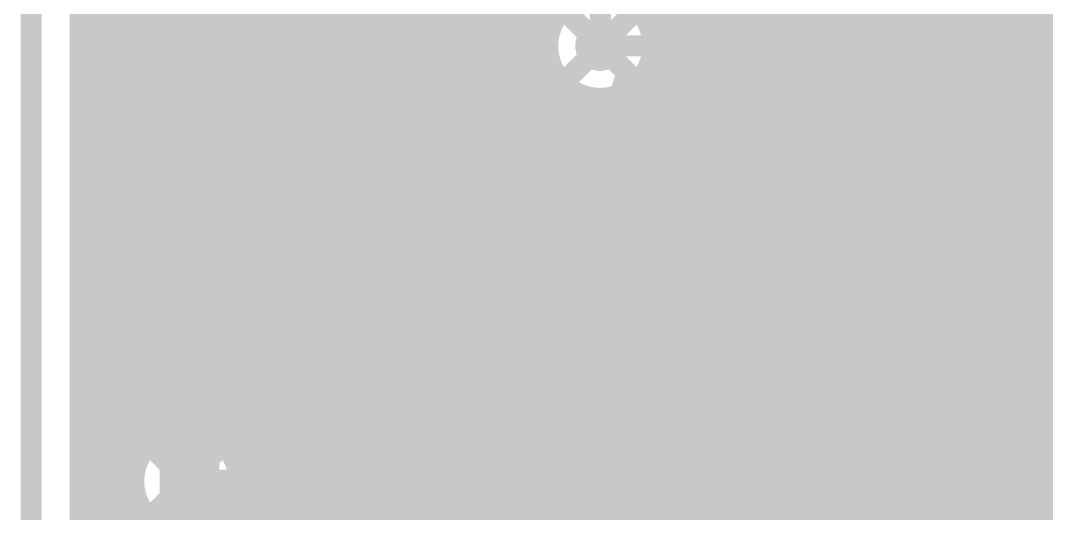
# Model space of a CAD drawing. Extents: x -3 to 92, y -53 to 125.
# Drawn here: x -3.13 to 9.15, y 45.72 to 51.61 of the extents above; entities that cross this region are included whole.
import ezdxf

# ---------------------------------------------------------------- set-up
doc = ezdxf.new("R2010")
doc.units = 0
doc.header["$MEASUREMENT"] = 0
doc.layers.get('0').update_dxf_attribs({"linetype": 'CONTINUOUS'})
for name, color, linetype in [('23-325-0_AST', 7, 'CONTINUOUS'), ('23-325-0_BOT', 7, 'CONTINUOUS'), ('23-325-0_DRD', 2, 'CONTINUOUS'), ('23-325-0_IN1', 4, 'CONTINUOUS'), ('23-325-0_IN2', 3, 'CONTINUOUS'), ('23-325-0_SMT', 10, 'CONTINUOUS'), ('23-325-0_SPT', 14, 'CONTINUOUS'), ('23-325-0_SST', 9, 'CONTINUOUS'), ('23-325-0_TOP', 12, 'CONTINUOUS'), ('THRUHOLE_TAP', 8, 'CONTINUOUS')]:
    doc.layers.add(name, color=color, linetype=linetype)

# ---------------------------------------------------------------- blocks, each defined once
blk = doc.blocks.new('ROUND_68')
at = {"const_width": 0.29972}
blk.add_lwpolyline([(-0.14986, 0, 1), (0.14986, 0, 1)], format="xyb", close=True, dxfattribs=at)
blk = doc.blocks.new('ROUND_78')
at = {"const_width": 0.29972}
blk.add_lwpolyline([(-0.14986, 0, 1), (0.14986, 0, 1)], format="xyb", close=True, dxfattribs=at)
blk = doc.blocks.new('RECTANGLE_7')
blk.add_solid([(0.4064, 0.4826), (0.4064, -0.4826), (-0.4064, 0.4826), (-0.4064, -0.4826)])
blk = doc.blocks.new('ROUND_84')
at = {"const_width": 0.10033}
blk.add_lwpolyline([(-0.050164, 0, 1), (0.050164, 0, 1)], format="xyb", close=True, dxfattribs=at)

msp = doc.modelspace()

# ---------------------------------------------------------------- linework, layer by layer
at = {"layer": '23-325-0_AST'}
for points, const_width in [([(87.00008, -5.00126), (87.00008, 124.99848), (-2.99974, 124.99848), (-2.99974, -5.00126), (87.00008, -5.00126)], 0.254), ([(2.0955, 52.2605), (-0.8255, 52.2605), (-0.8255, 50.6222), (2.0955, 50.6222), (2.0955, 52.2605)], 0.1524), ([(6.7945, 50.6095), (9.7155, 50.6095), (9.7155, 52.2478), (6.7945, 52.2478), (6.7945, 50.6095)], 0.1524), ([(0.14732, 51.13274), (0.08636, 50.96256), (-0.2667, 50.96256), (-0.32766, 51.13274), (-0.32766, 51.81092), (-0.2667, 51.97856), (0.08636, 51.97856), (0.14732, 51.81092)], 0.1524), ([(0.98552, 50.96256), (0.51054, 50.96256), (0.98552, 51.64074), (0.98552, 51.81092), (0.92456, 51.97856), (0.56896, 51.97856), (0.51054, 51.81092)], 0.1524), ([(1.76276, 51.47056), (1.40716, 51.47056), (1.34874, 51.64074), (1.34874, 51.81092), (1.40716, 51.97856), (1.76276, 51.97856), (1.82372, 51.81092), (1.82372, 51.64074), (1.58496, 50.96256)], 0.1524), ([(7.1755, 51.35626), (7.5311, 51.35626), (7.65048, 51.5239), (7.65048, 51.69408), (7.5311, 51.86426), (7.1755, 51.86426), (7.1755, 50.84826)], 0.1524), ([(8.13308, 50.84826), (8.48868, 51.86426), (8.0137, 51.86426)], 0.1524), ([(9.0297, 50.84826), (8.91286, 51.0159), (8.8519, 51.18608), (8.8519, 51.5239), (8.91286, 51.69408), (9.0297, 51.86426), (9.14908, 51.86426), (9.26846, 51.69408), (9.32688, 51.5239), (9.32688, 51.18608), (9.26846, 51.0159), (9.14908, 50.84826), (9.0297, 50.84826)], 0.1524), ([(7.47268, 51.35626), (7.65048, 50.84826)], 0.1524), ([(-0.8255, 48.0695), (2.0955, 48.0695), (2.0955, 49.7078), (-0.8255, 49.7078), (-0.8255, 48.0695)], 0.1524), ([(2.9845, 48.0695), (5.9055, 48.0695), (5.9055, 49.7078), (2.9845, 49.7078), (2.9845, 48.0695)], 0.1524), ([(6.7945, 48.0695), (9.7155, 48.0695), (9.7155, 49.7078), (6.7945, 49.7078), (6.7945, 48.0695)], 0.1524), ([(9.21766, 48.43526), (9.21766, 49.45126), (9.09828, 49.28108)], 0.1524), ([(1.59766, 48.30826), (1.59766, 49.32426), (1.47828, 49.15408)], 0.1524), ([(3.3655, 48.94326), (3.7211, 48.94326), (3.84048, 49.1109), (3.84048, 49.28108), (3.7211, 49.45126), (3.3655, 49.45126), (3.3655, 48.43526)], 0.1524), ([(4.26466, 48.94326), (4.62026, 48.94326), (4.67868, 48.77308), (4.67868, 48.6029), (4.62026, 48.43526), (4.26466, 48.43526), (4.2037, 48.6029), (4.2037, 48.77308), (4.44246, 49.45126)], 0.1524), ([(5.51688, 48.43526), (5.0419, 48.43526), (5.51688, 49.1109), (5.51688, 49.28108), (5.45846, 49.45126), (5.10286, 49.45126), (5.0419, 49.28108)], 0.1524), ([(7.3025, 48.94326), (7.6581, 48.94326), (7.77748, 49.1109), (7.77748, 49.28108), (7.6581, 49.45126), (7.3025, 49.45126), (7.3025, 48.43526)], 0.1524), ([(8.26008, 48.43526), (8.61568, 49.45126), (8.1407, 49.45126)], 0.1524), ([(-0.31496, 48.81626), (0.0381, 48.81626), (0.15748, 48.9839), (0.15748, 49.15408), (0.0381, 49.32426), (-0.31496, 49.32426), (-0.31496, 48.30826)], 0.1524), ([(0.58166, 48.81626), (0.93726, 48.81626), (0.99568, 48.64608), (0.99568, 48.4759), (0.93726, 48.30826), (0.58166, 48.30826), (0.5207, 48.4759), (0.5207, 48.64608), (0.75946, 49.32426)], 0.1524), ([(3.66268, 48.94326), (3.84048, 48.43526)], 0.1524), ([(7.59968, 48.94326), (7.77748, 48.43526)], 0.1524), ([(-0.02032, 48.81626), (0.15748, 48.30826)], 0.1524), ([(9.3345, 48.43526), (9.09828, 48.43526)], 0.1524), ([(1.7145, 48.30826), (1.47828, 48.30826)], 0.1524), ([(-0.8255, 46.1645), (2.0955, 46.1645), (2.0955, 47.8028), (-0.8255, 47.8028), (-0.8255, 46.1645)], 0.1524), ([(2.9845, 46.1645), (5.9055, 46.1645), (5.9055, 47.8028), (2.9845, 47.8028), (2.9845, 46.1645)], 0.1524), ([(9.7155, 47.8155), (6.7945, 47.8155), (6.7945, 46.1772), (9.7155, 46.1772), (9.7155, 47.8155)], 0.1524), ([(-0.44196, 47.03826), (-0.08636, 47.03826), (0.03048, 47.2059), (0.03048, 47.37608), (-0.08636, 47.54626), (-0.44196, 47.54626), (-0.44196, 46.53026)], 0.1524), ([(0.3937, 46.6979), (0.45466, 46.53026), (0.81026, 46.53026), (0.86868, 46.6979), (0.86868, 47.03826), (0.7493, 47.2059), (0.3937, 47.2059), (0.3937, 47.54626), (0.86868, 47.54626)], 0.1524), ([(1.35128, 46.53026), (1.70688, 47.54626), (1.2319, 47.54626)], 0.1524), ([(3.4925, 47.03826), (3.8481, 47.03826), (3.96748, 47.2059), (3.96748, 47.37608), (3.8481, 47.54626), (3.4925, 47.54626), (3.4925, 46.53026)], 0.1524), ([(4.39166, 47.03826), (4.74726, 47.03826), (4.80568, 46.86808), (4.80568, 46.6979), (4.74726, 46.53026), (4.39166, 46.53026), (4.3307, 46.6979), (4.3307, 46.86808), (4.56946, 47.54626)], 0.1524), ([(5.3467, 46.53026), (5.22986, 46.6979), (5.1689, 46.86808), (5.1689, 47.2059), (5.22986, 47.37608), (5.3467, 47.54626), (5.46608, 47.54626), (5.58546, 47.37608), (5.64388, 47.2059), (5.64388, 46.86808), (5.58546, 46.6979), (5.46608, 46.53026), (5.3467, 46.53026)], 0.1524), ([(7.64032, 46.68774), (7.57936, 46.51756), (7.22376, 46.51756), (7.16534, 46.68774), (7.16534, 47.36592), (7.22376, 47.53356), (7.57936, 47.53356), (7.64032, 47.36592)], 0.1524), ([(8.00354, 46.68774), (8.12292, 46.51756), (8.35914, 46.51756), (8.47852, 46.68774), (8.47852, 46.85792), (8.23976, 47.19574), (8.47852, 47.53356), (8.00354, 47.53356)], 0.1524), ([(9.31672, 46.51756), (8.84174, 46.51756), (9.31672, 47.19574), (9.31672, 47.36592), (9.25576, 47.53356), (8.90016, 47.53356), (8.84174, 47.36592)], 0.1524), ([(-0.14732, 47.03826), (0.03048, 46.53026)], 0.1524), ([(3.78968, 47.03826), (3.96748, 46.53026)], 0.1524), ([(2.0955, 45.9105), (-0.8255, 45.9105), (-0.8255, 44.2722), (2.0955, 44.2722), (2.0955, 45.9105)], 0.1524), ([(7.9502, 45.58538), (7.44982, 45.085), (7.44982, 40.5892), (11.8491, 40.5892), (11.8491, 45.68444), (8.04926, 45.68444), (7.9502, 45.58538)], 0.1524)]:
    msp.add_lwpolyline(points, dxfattribs=dict(at, const_width=const_width))
at = {"layer": '23-325-0_BOT'}
for points, const_width in [([(5.969, 83.566), (5.969, 35.306), (2.413, 31.75), (2.413, 29.845)], 0.254), ([(8.89, 27.94), (8.89, 69.088), (7.366, 70.612), (7.366, 82.677)], 0.254), ([(-0.381, 71.247), (-0.381, 69.342), (1.651, 67.31), (1.651, 46.736), (2.794, 45.593), (2.794, 40.386), (5.08, 38.1)], 0.254), ([(1.27, 70.485), (3.81, 67.945), (3.81, 51.308)], 0.254), ([(-1.143, 68.58), (-1.143, 52.832), (-1.905, 52.07), (-1.905, 35.814), (-2.159, 35.56)], 0.254), ([(3.3274, 67.7799), (3.3274, 51.71186)], 0.254), ([(4.4704, 61.6839), (4.4704, 46.101)], 0.254), ([(2.1082, 54.5719), (2.1082, 46.92396)], 0.254), ([(2.1844, 54.4576), (2.1844, 46.84776)], 0.254), ([(3.0988, 54.40426), (3.0988, 46.101)], 0.254), ([(2.413, 54.28742), (2.413, 46.61916)], 0.254), ([(2.8702, 54.2671), (2.8702, 46.16196)], 0.254), ([(2.6416, 54.23408), (2.6416, 46.39056)], 0.254), ([(-0.127, 52.832), (-1.143, 51.816), (-1.143, 46.101)], 0.635), ([(4.699, 52.09286), (4.699, 46.101)], 0.254), ([(4.9276, 51.94046), (4.9276, 46.101)], 0.254), ([(5.3848, 51.94046), (5.3848, 46.101)], 0.254), ([(5.5118, 52.0065), (5.5118, 46.101)], 0.254), ([(5.1562, 51.89728), (5.1562, 46.101)], 0.254), ([(3.2893, 51.6636), (2.1082, 51.6636)], 0.254), ([(5.5118, 51.6636), (4.3307, 51.6636)], 0.254), ([(3.19278, 51.435), (2.1082, 51.435)], 0.254), ([(5.5118, 51.435), (4.42722, 51.435)], 0.254), ([(3.1877, 51.2064), (2.1082, 51.2064)], 0.254), ([(5.5118, 51.2064), (4.4323, 51.2064)], 0.254), ([(3.27406, 50.9778), (2.1082, 50.9778)], 0.254), ([(5.5118, 50.9778), (4.34594, 50.9778)], 0.254), ([(3.3274, 50.9016), (3.3274, 50.39106)], 0.254), ([(4.2418, 50.84826), (4.2418, 50.28184)], 0.254), ([(3.5179, 50.7492), (2.1082, 50.7492)], 0.254), ([(3.556, 50.73142), (3.556, 50.51552)], 0.254), ([(4.0132, 50.7111), (4.0132, 50.47488)], 0.254), ([(5.5118, 50.7492), (4.09956, 50.7492)], 0.254), ([(3.7846, 50.67808), (3.7846, 50.53838)], 0.254), ([(3.57378, 50.5206), (2.1082, 50.5206)], 0.254), ([(5.5118, 50.5206), (3.89128, 50.5206)], 0.254), ([(3.23088, 50.292), (2.1082, 50.292)], 0.254), ([(5.5118, 50.292), (4.23418, 50.292)], 0.254), ([(3.12166, 50.0634), (2.1082, 50.0634)], 0.254), ([(5.5118, 50.0634), (4.3434, 50.0634)], 0.254), ([(3.10896, 49.8348), (2.1082, 49.8348)], 0.254), ([(5.5118, 49.8348), (4.35864, 49.8348)], 0.254), ([(3.18262, 49.6062), (2.1082, 49.6062)], 0.254), ([(5.5118, 49.6062), (4.28498, 49.6062)], 0.254), ([(4.2418, 49.53762), (4.2418, 46.101)], 0.254), ([(3.39852, 49.3776), (2.1082, 49.3776)], 0.254), ([(3.3274, 49.4284), (3.3274, 46.101)], 0.254), ([(4.0132, 49.34712), (4.0132, 46.101)], 0.254), ([(5.5118, 49.3776), (4.06908, 49.3776)], 0.254), ([(3.556, 49.30648), (3.556, 46.101)], 0.254), ([(3.7846, 49.28362), (3.7846, 46.101)], 0.254), ([(5.5118, 49.149), (2.1082, 49.149)], 0.254), ([(5.5118, 48.9204), (2.1082, 48.9204)], 0.254), ([(5.5118, 48.6918), (2.1082, 48.6918)], 0.254), ([(5.5118, 48.4632), (2.1082, 48.4632)], 0.254), ([(5.5118, 48.2346), (2.1082, 48.2346)], 0.254), ([(5.5118, 48.006), (2.1082, 48.006)], 0.254), ([(5.5118, 47.7774), (2.1082, 47.7774)], 0.254), ([(5.5118, 47.5488), (2.1082, 47.5488)], 0.254), ([(5.5118, 47.3202), (2.1082, 47.3202)], 0.254), ([(5.5118, 47.0916), (2.1082, 47.0916)], 0.254), ([(2.1082, 46.92396), (2.93116, 46.101)], 0.254), ([(5.5118, 46.863), (2.16916, 46.863)], 0.254), ([(5.5118, 46.6344), (2.39776, 46.6344)], 0.254), ([(5.5118, 46.4058), (2.62636, 46.4058)], 0.254), ([(-1.143, 38.608), (-1.143, 46.101)], 0.635), ([(5.5118, 46.1772), (2.85496, 46.1772)], 0.254), ([(5.5118, 46.101), (2.93116, 46.101)], 0.254)]:
    msp.add_lwpolyline(points, dxfattribs=dict(at, const_width=const_width))
at = {"layer": '23-325-0_BOT', "const_width": 0.254}
for points in [[(3.3528, 51.7398, 0.1914993), (3.18113, 51.308)], [(4.43992, 51.308, 0.1914994), (4.26796, 51.74052)], [(3.18008, 51.308, 0.4142136), (3.81, 50.67808)], [(3.81, 50.67808, 0.4142136), (4.43992, 51.308)], [(3.7338, 50.54092, 0.4142136), (3.10388, 49.911)], [(3.7338, 50.54092, 0.4142136), (3.10388, 49.911)], [(4.36372, 49.911, 0.4142136), (3.7338, 50.54092)], [(4.36372, 49.911, 0.4142136), (3.7338, 50.54092)], [(3.10388, 49.911, 0.4142136), (3.7338, 49.28108)], [(3.10388, 49.911, 0.4142136), (3.7338, 49.28108)], [(3.7338, 49.28108, 0.4142136), (4.36372, 49.911)], [(3.7338, 49.28108, 0.4142136), (4.36372, 49.911)]]:
    msp.add_lwpolyline(points, format="xyb", dxfattribs=at)
at = {"layer": '23-325-0_DRD', "const_width": 0.254}
for points in [[(87.00008, -5.00126), (87.00008, 124.99848), (-2.99974, 124.99848), (-2.99974, -5.00126), (87.00008, -5.00126)], [(4.445, 51.943), (3.175, 50.673)], [(4.445, 50.673), (3.175, 51.943)], [(0.5588, 50.546), (-0.7112, 49.276)], [(0.5588, 49.276), (-0.7112, 50.546)], [(0.5588, 50.546), (-0.7112, 49.276)], [(0.5588, 49.276), (-0.7112, 50.546)], [(4.3688, 50.546), (3.0988, 49.276)], [(4.3688, 49.276), (3.0988, 50.546)], [(4.3688, 50.546), (3.0988, 49.276)], [(4.3688, 49.276), (3.0988, 50.546)], [(7.239, 49.53), (5.969, 48.26)], [(7.239, 48.26), (5.969, 49.53)], [(7.239, 49.53), (5.969, 48.26)], [(7.239, 48.26), (5.969, 49.53)], [(7.239, 49.53), (5.969, 48.26)], [(7.239, 48.26), (5.969, 49.53)], [(7.239, 47.625), (5.969, 46.355)], [(7.239, 46.355), (5.969, 47.625)], [(-0.508, 46.736), (-1.778, 45.466)], [(-0.508, 45.466), (-1.778, 46.736)], [(-0.508, 46.736), (-1.778, 45.466)], [(-0.508, 45.466), (-1.778, 46.736)]]:
    msp.add_lwpolyline(points, dxfattribs=at)
at = {"layer": '23-325-0_IN1', "const_width": 0.254}
for points in [[(-2.413, 124.46), (-2.413, 36.13658)], [(-2.1844, 124.46), (-2.1844, 36.18992)], [(-1.9558, 124.46), (-1.9558, 36.1569)], [(1.9304, 124.46), (1.9304, 30.24886)], [(3.302, 124.46), (3.302, 51.67884)], [(6.2738, 83.01482), (6.2738, 39.27094)], [(5.8166, 82.95386), (5.8166, -4.572)], [(6.0452, 82.94116), (6.0452, 39.02456)], [(9.017, 75.95108), (9.017, 28.55722)], [(9.2456, 75.84186), (9.2456, 28.4607)], [(1.7018, 70.02526), (1.7018, 0.91186)], [(-1.7272, 68.34378), (-1.7272, 46.33722)], [(-1.4986, 68.0593), (-1.4986, 46.6217)], [(-0.8128, 68.04406), (-0.8128, 46.63694)], [(-1.27, 67.96278), (-1.27, 46.71822)], [(-1.0414, 67.9577), (-1.0414, 46.7233)], [(4.445, 67.31762), (4.445, -4.572)], [(1.4732, 65.16878), (1.4732, 1.24714)], [(6.5024, 64.9986), (6.5024, 39.3573)], [(7.4168, 64.94526), (7.4168, 41.38422)], [(0.5588, 64.86906), (0.5588, 1.84658)], [(1.2446, 64.8843), (1.2446, 1.47574)], [(6.731, 64.82842), (6.731, 39.35222)], [(0.7874, 64.7827), (0.7874, 1.76276)], [(1.016, 64.78778), (1.016, 1.64084)], [(6.9596, 64.77508), (6.9596, 39.2557)], [(7.1882, 64.8081), (7.1882, 38.97122)], [(7.6454, 56.93156), (7.6454, 41.6687)], [(8.7884, 56.75376), (8.7884, 28.5623)], [(7.874, 56.58866), (7.874, 41.76522)], [(8.1026, 56.47944), (8.1026, 41.7703)], [(8.5598, 56.53786), (8.5598, 41.43756)], [(8.3312, 56.4642), (8.3312, 41.68394)], [(2.159, 54.49062), (2.159, 30.42158)], [(3.0734, 54.3814), (3.0734, -4.572)], [(2.3876, 54.30012), (2.3876, 30.47492)], [(2.8448, 54.25948), (2.8448, 30.3022)], [(2.6162, 54.23662), (2.6162, 30.4419)], [(-0.5842, 52.39766), (-0.5842, 46.39056)], [(0.3302, 52.39766), (0.3302, 1.90246)], [(-0.3556, 52.24526), (-0.3556, 1.89738)], [(-0.127, 52.20208), (-0.127, 1.92532)], [(0.1016, 52.24526), (0.1016, 1.92786)], [(4.6736, 52.1208), (4.6736, 38.58006)], [(5.588, 52.06746), (5.588, 38.47084)], [(4.9022, 51.95062), (4.9022, 38.70452)], [(5.3594, 51.9303), (5.3594, 38.66388)], [(5.1308, 51.89728), (5.1308, 38.72738)], [(3.2893, 51.6636), (-2.413, 51.6636)], [(30.77972, 51.6636), (4.3307, 51.6636)], [(3.19278, 51.435), (-2.413, 51.435)], [(38.36416, 51.435), (4.42722, 51.435)], [(3.1877, 51.2064), (-2.413, 51.2064)], [(38.37686, 51.2064), (4.4323, 51.2064)], [(3.27406, 50.9778), (-2.413, 50.9778)], [(38.48608, 50.9778), (4.34594, 50.9778)], [(3.302, 50.93462), (3.302, -4.572)], [(4.2164, 50.8254), (4.2164, -4.572)], [(3.5179, 50.7492), (-2.413, 50.7492)], [(3.5306, 50.74412), (3.5306, -4.572)], [(3.9878, 50.70348), (3.9878, -4.572)], [(38.82898, 50.7492), (4.09956, 50.7492)], [(3.7592, 50.68062), (3.7592, -4.572)], [(38.9128, 50.5206), (-2.413, 50.5206)], [(38.9128, 50.292), (-2.413, 50.292)], [(22.18436, 50.0634), (-2.413, 50.0634)], [(21.59508, 49.8348), (-2.413, 49.8348)], [(21.39442, 49.6062), (-2.413, 49.6062)], [(21.29028, 49.3776), (-2.413, 49.3776)], [(21.2471, 49.149), (-2.413, 49.149)], [(21.2598, 48.9204), (-2.413, 48.9204)], [(21.32838, 48.6918), (-2.413, 48.6918)], [(21.46808, 48.4632), (-2.413, 48.4632)], [(21.73732, 48.2346), (-2.413, 48.2346)], [(21.89226, 48.006), (-2.413, 48.006)], [(21.53158, 47.7774), (-2.413, 47.7774)], [(21.3614, 47.5488), (-2.413, 47.5488)], [(21.2725, 47.3202), (-2.413, 47.3202)], [(21.24456, 47.0916), (-2.413, 47.0916)], [(21.26996, 46.863), (-2.413, 46.863)], [(-1.47828, 46.6344), (-2.413, 46.6344)], [(21.35378, 46.6344), (-0.80772, 46.6344)], [(-1.69418, 46.4058), (-2.413, 46.4058)], [(21.51888, 46.4058), (-0.59182, 46.4058)], [(-1.76784, 46.1772), (-2.413, 46.1772)], [(21.8567, 46.1772), (-0.51816, 46.1772)], [(-1.7526, 45.9486), (-2.413, 45.9486)], [(21.24456, 45.9486), (-0.53086, 45.9486)], [(-1.7272, 45.86478), (-1.7272, 38.84422)], [(-0.5842, 45.8089), (-0.5842, 38.89756)], [(-1.64338, 45.72), (-2.413, 45.72)], [(21.24456, 45.72), (-0.64008, 45.72)]]:
    msp.add_lwpolyline(points, dxfattribs=at)
for points in [[(3.81, 51.93792, 0.4142136), (3.18008, 51.308)], [(4.43992, 51.308, 0.4142136), (3.81, 51.93792)], [(3.18008, 51.308, 0.4142136), (3.81, 50.67808)], [(3.81, 50.67808, 0.4142136), (4.43992, 51.308)], [(-1.143, 46.73092, 0.4142136), (-1.77292, 46.101)], [(-0.51308, 46.101, 0.4142136), (-1.143, 46.73092)], [(-1.77292, 46.101, 0.4142136), (-1.143, 45.47108)], [(-1.143, 45.47108, 0.4142136), (-0.51308, 46.101)]]:
    msp.add_lwpolyline(points, format="xyb", dxfattribs=at)
at = {"layer": '23-325-0_SST', "const_width": 0.1524}
for points in [[(2.0955, 52.2605), (-0.8255, 52.2605), (-0.8255, 50.6222), (2.0955, 50.6222), (2.0955, 52.2605)], [(6.7945, 50.6095), (9.7155, 50.6095), (9.7155, 52.2478), (6.7945, 52.2478), (6.7945, 50.6095)], [(-1.19888, 51.42484), (-1.19888, 50.94986), (-1.87706, 51.42484), (-2.0447, 51.42484), (-2.21488, 51.36642), (-2.21488, 51.01082), (-2.0447, 50.94986)], [(2.99466, 50.4444), (3.35026, 50.4444), (3.4671, 50.61458), (3.4671, 50.78476), (3.35026, 50.9524), (2.99466, 50.9524), (2.99466, 49.9364)], [(3.89128, 50.4444), (4.24688, 50.4444), (4.3053, 50.27676), (4.3053, 50.10658), (4.24688, 49.9364), (3.89128, 49.9364), (3.83286, 50.10658), (3.83286, 50.27676), (4.06908, 50.9524)], [(5.1435, 49.9364), (4.67106, 49.9364), (5.1435, 50.61458), (5.1435, 50.78476), (5.08508, 50.9524), (4.72948, 50.9524), (4.67106, 50.78476)], [(9.09828, 49.6824), (9.09828, 50.6984), (8.9789, 50.53076)], [(7.18566, 50.1904), (7.54126, 50.1904), (7.6581, 50.36058), (7.6581, 50.53076), (7.54126, 50.6984), (7.18566, 50.6984), (7.18566, 49.6824)], [(8.1407, 49.6824), (8.4963, 50.6984), (8.02386, 50.6984)], [(-1.36906, 50.58664), (-1.19888, 50.52822), (-1.19888, 50.17262), (-1.36906, 50.11166), (-2.0447, 50.11166), (-2.21488, 50.17262), (-2.21488, 50.52822), (-2.0447, 50.58664)], [(3.2893, 50.4444), (3.4671, 49.9364)], [(7.4803, 50.1904), (7.6581, 49.6824)], [(-1.17094, 49.82718), (-1.17094, 49.59096)], [(-1.17094, 49.7078), (-2.18694, 49.7078), (-2.01676, 49.59096)], [(-0.8255, 48.0695), (2.0955, 48.0695), (2.0955, 49.7078), (-0.8255, 49.7078), (-0.8255, 48.0695)], [(2.9845, 48.0695), (5.9055, 48.0695), (5.9055, 49.7078), (2.9845, 49.7078), (2.9845, 48.0695)], [(6.7945, 48.0695), (9.7155, 48.0695), (9.7155, 49.7078), (6.7945, 49.7078), (6.7945, 48.0695)], [(9.21766, 49.6824), (8.9789, 49.6824)], [(-1.67894, 48.6918), (-1.67894, 49.0474), (-1.50876, 49.10836), (-1.34112, 49.10836), (-1.17094, 49.0474), (-1.17094, 48.6918), (-1.34112, 48.63338), (-1.50876, 48.63338), (-2.18694, 48.8696)], [(-1.67894, 47.79518), (-1.67894, 48.15078), (-1.84912, 48.27016), (-2.01676, 48.27016), (-2.18694, 48.15078), (-2.18694, 47.79518), (-1.17094, 47.79518)], [(-1.67894, 48.09236), (-1.17094, 48.27016)], [(6.92912, 48.19904), (6.92912, 47.72406), (6.25094, 48.19904), (6.08076, 48.19904), (5.91312, 48.14062), (5.91312, 47.78502), (6.08076, 47.72406)], [(-0.8255, 46.1645), (2.0955, 46.1645), (2.0955, 47.8028), (-0.8255, 47.8028), (-0.8255, 46.1645)], [(2.9845, 46.1645), (5.9055, 46.1645), (5.9055, 47.8028), (2.9845, 47.8028), (2.9845, 46.1645)], [(9.7155, 47.8155), (6.7945, 47.8155), (6.7945, 46.1772), (9.7155, 46.1772), (9.7155, 47.8155)], [(-1.17094, 47.17796), (-2.18694, 47.53356), (-2.18694, 47.05858)], [(6.75894, 46.88586), (6.92912, 47.00524), (6.92912, 47.24146), (6.75894, 47.36084), (6.58876, 47.36084), (6.25094, 47.12462), (5.91312, 47.36084), (5.91312, 46.88586)], [(-1.34112, 46.22038), (-1.17094, 46.2788), (-1.17094, 46.6344), (-1.34112, 46.69536), (-1.67894, 46.69536), (-1.84912, 46.57598), (-1.84912, 46.22038), (-2.18694, 46.22038), (-2.18694, 46.69536)], [(6.75894, 46.52264), (6.92912, 46.46422), (6.92912, 46.10862), (6.75894, 46.04766), (6.08076, 46.04766), (5.91312, 46.10862), (5.91312, 46.46422), (6.08076, 46.52264)], [(3.12166, 45.4914), (3.47726, 45.4914), (3.5941, 45.66158), (3.5941, 45.83176), (3.47726, 45.9994), (3.12166, 45.9994), (3.12166, 44.9834)], [(4.01828, 45.4914), (4.37388, 45.4914), (4.4323, 45.32376), (4.4323, 45.15358), (4.37388, 44.9834), (4.01828, 44.9834), (3.95986, 45.15358), (3.95986, 45.32376), (4.19608, 45.9994)], [(4.97586, 44.9834), (4.85648, 45.15358), (4.79806, 45.32376), (4.79806, 45.66158), (4.85648, 45.83176), (4.97586, 45.9994), (5.0927, 45.9994), (5.21208, 45.83176), (5.2705, 45.66158), (5.2705, 45.32376), (5.21208, 45.15358), (5.0927, 44.9834), (4.97586, 44.9834)], [(-1.67894, 45.38218), (-1.67894, 45.73778), (-1.84912, 45.85716), (-2.01676, 45.85716), (-2.18694, 45.73778), (-2.18694, 45.38218), (-1.17094, 45.38218)], [(-1.67894, 45.67936), (-1.17094, 45.85716)], [(2.0955, 45.9105), (-0.8255, 45.9105), (-0.8255, 44.2722), (2.0955, 44.2722), (2.0955, 45.9105)], [(7.9502, 45.58538), (8.04926, 45.68444), (11.8491, 45.68444), (11.8491, 40.5892), (7.44982, 40.5892), (7.44982, 40.68826), (7.44982, 45.085), (7.9502, 45.58538)]]:
    msp.add_lwpolyline(points, dxfattribs=at)
at = {"layer": '23-325-0_TOP', "const_width": 0.254}
for points in [[(-0.0762, 46.99), (-0.762, 46.99), (-2.032, 48.26), (-2.032, 110.109), (12.065, 124.206), (63.881, 124.206), (64.86398, 123.22302), (64.86398, 121.92)], [(-1.5748, 63.246), (-1.5748, 48.44796)], [(-1.4986, 63.246), (-1.4986, 48.37176)], [(-1.27, 59.944), (-1.27, 48.14316)], [(-1.0414, 59.7027), (-1.0414, 47.91456)], [(-0.8128, 59.4741), (-0.8128, 47.68596)], [(2.159, 53.5178), (2.159, 46.87316)], [(2.3876, 53.5178), (2.3876, 46.64456)], [(2.6162, 53.5178), (2.6162, 46.41596)], [(2.8448, 53.5178), (2.8448, 46.18736)], [(3.0734, 53.1622), (3.0734, 49.7078)], [(3.302, 53.1622), (3.302, 51.67884)], [(7.5438, 51.435), (7.5438, 51.4858), (8.382, 52.324), (15.4178, 52.324), (15.7988, 52.705)], [(-0.8128, 52.2478), (-0.8128, 50.6222)], [(2.0828, 52.2478), (2.0828, 50.6222)], [(-0.8128, 51.689), (-1.5748, 51.689)], [(3.30708, 51.689), (2.0828, 51.689)], [(-0.8128, 51.4604), (-1.5748, 51.4604)], [(-0.8128, 51.435), (-0.0762, 51.435)], [(-0.0762, 51.435), (-0.0762, 49.911), (-0.0762, 48.895)], [(-0.0762, 50.6222), (-0.0762, 51.435)], [(1.3462, 51.435), (1.3462, 48.895)], [(3.19786, 51.4604), (2.0828, 51.4604)], [(3.81, 51.308), (7.4168, 51.308), (7.5438, 51.435)], [(8.9662, 51.435), (8.9662, 48.895)], [(-0.8128, 51.2318), (-1.5748, 51.2318)], [(3.18516, 51.2318), (2.0828, 51.2318)], [(-0.8128, 51.0032), (-1.5748, 51.0032)], [(3.25882, 51.0032), (2.0828, 51.0032)], [(3.302, 50.93462), (3.302, 49.7078)], [(4.2164, 50.8254), (4.2164, 49.7078)], [(6.8072, 50.8508), (4.2418, 50.8508)], [(4.445, 50.8508), (4.445, 49.7078)], [(4.6736, 50.8508), (4.6736, 49.7078)], [(4.9022, 50.8508), (4.9022, 49.7078)], [(5.1308, 50.8508), (5.1308, 49.7078)], [(5.3594, 50.8508), (5.3594, 49.7078)], [(5.588, 50.8508), (5.588, 49.7078)], [(5.8166, 50.8508), (5.8166, 49.7078)], [(6.0452, 50.8508), (6.0452, 46.66996)], [(6.2738, 50.8508), (6.2738, 46.44136)], [(6.5024, 50.8508), (6.5024, 46.3042)], [(6.731, 50.8508), (6.731, 46.3042)], [(6.8072, 50.8508), (6.8072, 50.6222)], [(-0.8128, 50.7746), (-1.5748, 50.7746)], [(3.47472, 50.7746), (2.0828, 50.7746)], [(3.5306, 50.74412), (3.5306, 49.7078)], [(3.9878, 50.70348), (3.9878, 49.7078)], [(6.8072, 50.7746), (4.14528, 50.7746)], [(0.6096, 50.6222), (-0.8128, 50.6222)], [(-0.5842, 50.6222), (-0.5842, 49.7078)], [(-0.3556, 50.6222), (-0.3556, 49.7078)], [(-0.127, 50.6222), (-0.127, 49.7078)], [(0.1016, 50.6222), (0.1016, 49.7078)], [(0.3302, 50.6222), (0.3302, 49.7078)], [(0.5588, 50.6222), (0.5588, 49.7078)], [(0.6604, 50.6222), (0.6096, 50.6222)], [(0.889, 50.6222), (0.6604, 50.6222)], [(0.7874, 50.6222), (0.7874, 49.7078)], [(0.889, 50.6222), (0.889, 49.7078)], [(1.8034, 50.6222), (1.8034, 49.7078)], [(2.0828, 50.6222), (1.8034, 50.6222)], [(1.9304, 50.6222), (1.9304, 49.7078)], [(3.7592, 50.68062), (3.7592, 49.7078)], [(8.2804, 50.6222), (8.2296, 50.6222), (6.8072, 50.6222)], [(6.9596, 50.6222), (6.9596, 49.7078)], [(7.1882, 50.6222), (7.1882, 49.7078)], [(7.4168, 50.6222), (7.4168, 49.7078)], [(7.6454, 50.6222), (7.6454, 49.7078)], [(7.874, 50.6222), (7.874, 49.7078)], [(8.1026, 50.6222), (8.1026, 49.7078)], [(8.509, 50.6222), (8.2804, 50.6222)], [(8.3312, 50.6222), (8.3312, 49.7078)], [(8.509, 50.6222), (8.509, 49.7078)], [(0.889, 50.546), (-1.5748, 50.546)], [(8.509, 50.546), (1.8034, 50.546)], [(0.889, 50.3174), (-1.5748, 50.3174)], [(8.509, 50.3174), (1.8034, 50.3174)], [(0.889, 50.0888), (-1.5748, 50.0888)], [(8.509, 50.0888), (1.8034, 50.0888)], [(0.889, 49.8602), (-1.5748, 49.8602)], [(-0.0762, 49.911), (-0.0762, 48.895)], [(-0.0762, 49.911), (-0.0762, 48.895)], [(8.509, 49.8602), (1.8034, 49.8602)], [(3.7338, 48.895), (3.7338, 49.911)], [(3.7338, 49.911), (3.7338, 48.895)], [(-0.8128, 49.6316), (-1.5748, 49.6316)], [(-0.8128, 49.7078), (-0.8128, 48.0822)], [(0.6096, 49.7078), (-0.8128, 49.7078)], [(-0.0762, 49.7078), (-0.0762, 48.895)], [(0.6604, 49.7078), (0.6096, 49.7078)], [(0.889, 49.7078), (0.6604, 49.7078)], [(2.0828, 49.7078), (1.8034, 49.7078)], [(2.0828, 49.7078), (2.0828, 48.0822)], [(2.9972, 49.6316), (2.0828, 49.6316)], [(2.9972, 49.7078), (2.9972, 48.0822)], [(4.4196, 49.7078), (2.9972, 49.7078)], [(3.7338, 49.7078), (3.7338, 48.895)], [(4.4704, 49.7078), (4.4196, 49.7078)], [(5.8928, 49.7078), (4.4704, 49.7078)], [(5.8928, 49.7078), (5.8928, 48.0822)], [(6.8072, 49.6316), (5.8928, 49.6316)], [(6.8072, 49.7078), (6.8072, 48.0822)], [(8.2296, 49.7078), (6.8072, 49.7078)], [(7.5438, 49.7078), (7.5438, 48.895)], [(8.2804, 49.7078), (8.2296, 49.7078)], [(8.509, 49.7078), (8.2804, 49.7078)], [(-0.8128, 49.403), (-1.5748, 49.403)], [(2.9972, 49.403), (2.0828, 49.403)], [(6.8072, 49.403), (5.8928, 49.403)], [(-0.8128, 49.1744), (-1.5748, 49.1744)], [(2.9972, 49.1744), (2.0828, 49.1744)], [(6.8072, 49.1744), (5.8928, 49.1744)], [(-0.8128, 48.9458), (-1.5748, 48.9458)], [(-0.8128, 48.895), (-0.0762, 48.895)], [(-0.0762, 48.0822), (-0.0762, 48.895)], [(1.3462, 48.895), (1.3462, 46.99)], [(2.9972, 48.9458), (2.0828, 48.9458)], [(2.9972, 48.895), (3.7338, 48.895)], [(3.7338, 48.0822), (3.7338, 48.895)], [(5.1562, 48.895), (5.1562, 46.99)], [(6.8072, 48.9458), (5.8928, 48.9458)], [(7.5438, 48.895), (6.604, 48.895)], [(6.604, 48.895), (7.5438, 48.895)], [(6.604, 48.895), (7.5438, 48.895)], [(6.8072, 48.895), (7.5438, 48.895)], [(7.5438, 48.0822), (7.5438, 48.895)], [(8.9662, 46.99), (9.017, 47.0408), (9.017, 48.895), (8.9662, 48.895)], [(-0.8128, 48.7172), (-1.5748, 48.7172)], [(2.9972, 48.7172), (2.0828, 48.7172)], [(6.8072, 48.7172), (5.8928, 48.7172)], [(-0.8128, 48.4886), (-1.5748, 48.4886)], [(2.9972, 48.4886), (2.0828, 48.4886)], [(6.8072, 48.4886), (5.8928, 48.4886)], [(-1.5748, 48.44796), (-0.8128, 47.68596)], [(-0.8128, 48.26), (-1.3843, 48.26)], [(2.9972, 48.26), (2.0828, 48.26)], [(6.8072, 48.26), (5.8928, 48.26)], [(-2.413, 48.006), (-2.413, 36.13658)], [(0.889, 48.0314), (-1.1557, 48.0314)], [(0.6604, 48.0822), (0.6096, 48.0822), (-0.8128, 48.0822)], [(-0.5842, 48.0822), (-0.5842, 47.8028)], [(-0.3556, 48.0822), (-0.3556, 47.8028)], [(-0.127, 48.0822), (-0.127, 47.8028)], [(0.1016, 48.0822), (0.1016, 47.8028)], [(0.3302, 48.0822), (0.3302, 47.8028)], [(0.5588, 48.0822), (0.5588, 47.8028)], [(0.889, 48.0822), (0.6604, 48.0822)], [(0.7874, 48.0822), (0.7874, 47.8028)], [(0.889, 48.0822), (0.889, 47.8028)], [(2.0828, 48.0822), (1.8034, 48.0822)], [(1.8034, 48.0822), (1.8034, 47.8028)], [(4.699, 48.0314), (1.8034, 48.0314)], [(1.9304, 48.0822), (1.9304, 47.8028)], [(4.4704, 48.0822), (4.4196, 48.0822), (2.9972, 48.0822)], [(3.0734, 48.0822), (3.0734, 47.8028)], [(3.302, 48.0822), (3.302, 47.8028)], [(3.5306, 48.0822), (3.5306, 47.8028)], [(3.7592, 48.0822), (3.7592, 47.8028)], [(3.9878, 48.0822), (3.9878, 47.8028)], [(4.2164, 48.0822), (4.2164, 47.8028)], [(4.445, 48.0822), (4.445, 47.8028)], [(4.699, 48.0822), (4.4704, 48.0822)], [(4.699, 48.0822), (4.699, 47.8028), (4.4704, 47.8028)], [(4.6736, 48.0822), (4.6736, 47.8028)], [(5.6134, 48.0822), (5.6134, 47.8028)], [(5.8928, 48.0822), (5.6134, 48.0822)], [(8.5598, 48.0314), (5.6134, 48.0314)], [(5.8166, 48.0822), (5.8166, 47.8028)], [(8.2804, 48.0822), (8.2296, 48.0822), (6.8072, 48.0822)], [(6.9596, 48.0822), (6.9596, 47.8028)], [(7.1882, 48.0822), (7.1882, 47.8028)], [(7.4168, 48.0822), (7.4168, 47.8028)], [(7.6454, 48.0822), (7.6454, 47.8028)], [(7.874, 48.0822), (7.874, 47.8028)], [(8.1026, 48.0822), (8.1026, 47.8028)], [(8.5598, 48.0822), (8.2804, 48.0822)], [(8.3312, 48.0822), (8.3312, 47.8028)], [(8.5598, 48.0822), (8.5598, 47.8028)], [(8.5598, 48.0822), (8.5598, 47.8028)], [(-2.35204, 47.93234), (-1.14808, 46.73092)], [(-2.21996, 47.8028), (-2.413, 47.8028)], [(-2.1844, 47.7647), (-2.1844, 36.18992)], [(0.889, 47.8028), (-0.9271, 47.8028)], [(-0.8128, 47.8028), (-0.8128, 47.68596)], [(0.6096, 47.8028), (-0.8128, 47.8028)], [(0.889, 47.8028), (0.6604, 47.8028)], [(2.0828, 47.8028), (1.8034, 47.8028)], [(4.699, 47.8028), (1.8034, 47.8028)], [(2.0828, 47.8028), (2.0828, 46.94936)], [(2.9972, 47.8028), (2.9972, 46.1772)], [(4.4196, 47.8028), (2.9972, 47.8028)], [(8.5598, 47.8028), (5.6134, 47.8028)], [(5.8928, 47.8028), (5.6134, 47.8028)], [(5.8928, 47.8028), (5.8928, 46.82236)], [(8.2296, 47.8028), (6.8072, 47.8028)], [(6.8072, 47.8028), (6.8072, 46.3042)], [(7.5438, 47.8028), (7.5438, 46.99)], [(8.5598, 47.8028), (8.2804, 47.8028)], [(-1.99136, 47.5742), (-2.413, 47.5742)], [(-1.9558, 47.5361), (-1.9558, 36.1569)], [(2.9972, 47.5742), (2.0828, 47.5742)], [(6.8072, 47.5742), (5.8928, 47.5742)], [(-1.76276, 47.3456), (-2.413, 47.3456)], [(-1.7272, 47.3075), (-1.7272, 46.33722)], [(2.9972, 47.3456), (2.0828, 47.3456)], [(6.8072, 47.3456), (5.8928, 47.3456)], [(-1.53416, 47.117), (-2.413, 47.117)], [(-1.4986, 47.0789), (-1.4986, 46.6217)], [(2.9972, 47.117), (2.0828, 47.117)], [(6.8072, 47.117), (5.8928, 47.117)], [(6.35, 43.78452), (4.60248, 43.78452), (1.397, 46.99), (1.3462, 46.99)], [(2.0828, 46.94936), (4.3688, 44.66336)], [(6.35, 45.085), (4.826, 45.085), (3.7338, 46.1772), (3.7338, 46.99)], [(6.35, 42.48404), (7.17804, 42.48404), (7.62, 42.926), (7.62, 45.466), (7.239, 45.847), (6.223, 45.847), (5.1562, 46.9138), (5.1562, 46.99)], [(7.5438, 46.99), (6.604, 46.99)], [(6.8072, 46.99), (7.5438, 46.99)], [(12.94892, 43.78452), (11.46048, 43.78452), (8.9662, 46.2788), (8.9662, 46.99)], [(-1.30556, 46.8884), (-2.413, 46.8884)], [(-1.27, 46.8503), (-1.27, 46.71822)], [(2.9972, 46.8884), (2.14376, 46.8884)], [(6.8072, 46.8884), (5.8928, 46.8884)], [(5.8928, 46.82236), (6.41096, 46.3042)], [(-1.43256, 46.6598), (-2.413, 46.6598)], [(2.9972, 46.6598), (2.37236, 46.6598)], [(6.8072, 46.6598), (6.05536, 46.6598)], [(-1.67894, 46.4312), (-2.413, 46.4312)], [(2.9972, 46.4312), (2.60096, 46.4312)], [(6.8072, 46.4312), (6.28396, 46.4312)], [(6.8072, 46.3042), (6.41096, 46.3042)], [(-1.7653, 46.2026), (-2.413, 46.2026)], [(2.9972, 46.2026), (2.82956, 46.2026)], [(3.2766, 46.1772), (2.9972, 46.1772)], [(3.0734, 46.1772), (3.0734, 45.95876)], [(7.56158, 46.16958), (7.55387, 46.17711)], [(8.2296, 46.1772), (7.55396, 46.1772)], [(7.56666, 46.16704), (7.94258, 45.78858)], [(7.6454, 46.1772), (7.6454, 46.08576)], [(7.874, 46.1772), (7.874, 45.85716)], [(8.1026, 46.1772), (8.1026, 41.7703)], [(8.2804, 46.1772), (8.2296, 46.1772)], [(8.51916, 46.1772), (8.2804, 46.1772)], [(8.3312, 46.1772), (8.3312, 41.68394)], [(-1.143, 46.101), (0.381, 46.101), (1.3462, 45.1358), (1.3462, 45.085)], [(-1.143, 46.101), (0.381, 46.101), (1.3462, 45.1358), (1.3462, 45.085)], [(8.5598, 46.06798), (8.5598, 41.43756)], [(-1.76022, 45.974), (-2.413, 45.974)], [(3.32486, 45.974), (3.05816, 45.974)], [(3.302, 46.02734), (3.302, 45.73016)], [(8.62584, 45.974), (7.75716, 45.974)], [(8.64616, 45.95114), (11.13536, 43.46194)], [(-1.7272, 45.86478), (-1.7272, 38.84422)], [(3.41376, 45.84954), (4.3688, 44.8945)], [(8.7884, 45.8089), (8.7884, 40.8432)], [(-1.6637, 45.7454), (-2.413, 45.7454)], [(3.5179, 45.7454), (3.28676, 45.7454)], [(3.5306, 45.7327), (3.5306, 45.50156)], [(8.8519, 45.7454), (7.98068, 45.7454)]]:
    msp.add_lwpolyline(points, dxfattribs=at)
for points in [[(3.81, 51.93792, 0.4142136), (3.18008, 51.308)], [(3.18008, 51.308, 0.4142136), (3.81, 50.67808)], [(3.81, 50.67808, 0.1914988), (4.24252, 50.85004)], [(-2.413, 48.006, 0.0493898), (-2.35579, 47.93621)], [(-2.413, 48.006, 0.0493898), (-2.35579, 47.93621)], [(-1.14808, 46.73092, 0.4118544), (-1.77292, 46.101)], [(3.2766, 46.1772, 0.1989124), (3.41051, 45.85391)], [(3.2766, 46.1772, 0.1989124), (3.41051, 45.85391)], [(8.51916, 46.1772, 0.1414119), (8.64203, 45.95463)], [(8.51916, 46.1772, 0.1414119), (8.64203, 45.95463)], [(-1.77292, 46.101, 0.4142136), (-1.143, 45.47108)], [(8.0772, 45.466, 0.1989124), (7.94329, 45.78929)]]:
    msp.add_lwpolyline(points, format="xyb", dxfattribs=at)

# ---------------------------------------------------------------- block references
at = {"layer": '23-325-0_BOT'}
for p in [(3.81, 51.308), (-0.0762, 49.911), (3.7338, 49.911), (6.604, 48.895), (6.604, 46.99), (-1.143, 46.101)]:
    msp.add_blockref('ROUND_68', p, dxfattribs=at)
at = {"layer": '23-325-0_IN1'}
for p in [(3.81, 51.308), (-0.0762, 49.911), (3.7338, 49.911), (6.604, 48.895), (6.604, 46.99), (-1.143, 46.101)]:
    msp.add_blockref('ROUND_78', p, dxfattribs=at)
at = {"layer": '23-325-0_IN2'}
for p in [(3.81, 51.308), (-0.0762, 49.911), (3.7338, 49.911), (6.604, 48.895), (6.604, 46.99), (-1.143, 46.101)]:
    msp.add_blockref('ROUND_68', p, dxfattribs=at)
at = {"layer": '23-325-0_SMT'}
for p in [(-0.0762, 51.435), (1.3462, 51.435), (7.5438, 51.435), (8.9662, 51.435), (-0.0762, 48.895), (1.3462, 48.895), (3.7338, 48.895), (5.1562, 48.895), (7.5438, 48.895), (8.9662, 48.895), (-0.0762, 46.99), (1.3462, 46.99), (3.7338, 46.99), (5.1562, 46.99), (7.5438, 46.99), (8.9662, 46.99)]:
    msp.add_blockref('RECTANGLE_7', p, dxfattribs=at)
at = {"layer": '23-325-0_SPT'}
for p in [(-0.0762, 51.435), (1.3462, 51.435), (7.5438, 51.435), (8.9662, 51.435), (-0.0762, 48.895), (1.3462, 48.895), (3.7338, 48.895), (5.1562, 48.895), (7.5438, 48.895), (8.9662, 48.895), (-0.0762, 46.99), (1.3462, 46.99), (3.7338, 46.99), (5.1562, 46.99), (7.5438, 46.99), (8.9662, 46.99)]:
    msp.add_blockref('RECTANGLE_7', p, dxfattribs=at)
at = {"layer": '23-325-0_TOP'}
for name, p in [('RECTANGLE_7', (-0.0762, 51.435)), ('RECTANGLE_7', (1.3462, 51.435)), ('RECTANGLE_7', (7.5438, 51.435)), ('RECTANGLE_7', (8.9662, 51.435)), ('ROUND_68', (3.81, 51.308)), ('ROUND_68', (-0.0762, 49.911)), ('ROUND_68', (3.7338, 49.911)), ('RECTANGLE_7', (-0.0762, 48.895)), ('RECTANGLE_7', (1.3462, 48.895)), ('RECTANGLE_7', (3.7338, 48.895)), ('RECTANGLE_7', (5.1562, 48.895)), ('RECTANGLE_7', (7.5438, 48.895)), ('RECTANGLE_7', (8.9662, 48.895)), ('ROUND_68', (6.604, 48.895)), ('RECTANGLE_7', (-0.0762, 46.99)), ('RECTANGLE_7', (1.3462, 46.99)), ('RECTANGLE_7', (3.7338, 46.99)), ('RECTANGLE_7', (5.1562, 46.99)), ('RECTANGLE_7', (7.5438, 46.99)), ('RECTANGLE_7', (8.9662, 46.99)), ('ROUND_68', (6.604, 46.99)), ('ROUND_68', (-1.143, 46.101))]:
    msp.add_blockref(name, p, dxfattribs=at)
at = {"layer": 'THRUHOLE_TAP'}
for p in [(3.81, 51.308), (-0.0762, 49.911), (3.7338, 49.911), (6.604, 48.895), (6.604, 46.99), (-1.143, 46.101)]:
    msp.add_blockref('ROUND_84', p, dxfattribs=at)

doc.saveas('drawing.dxf')
